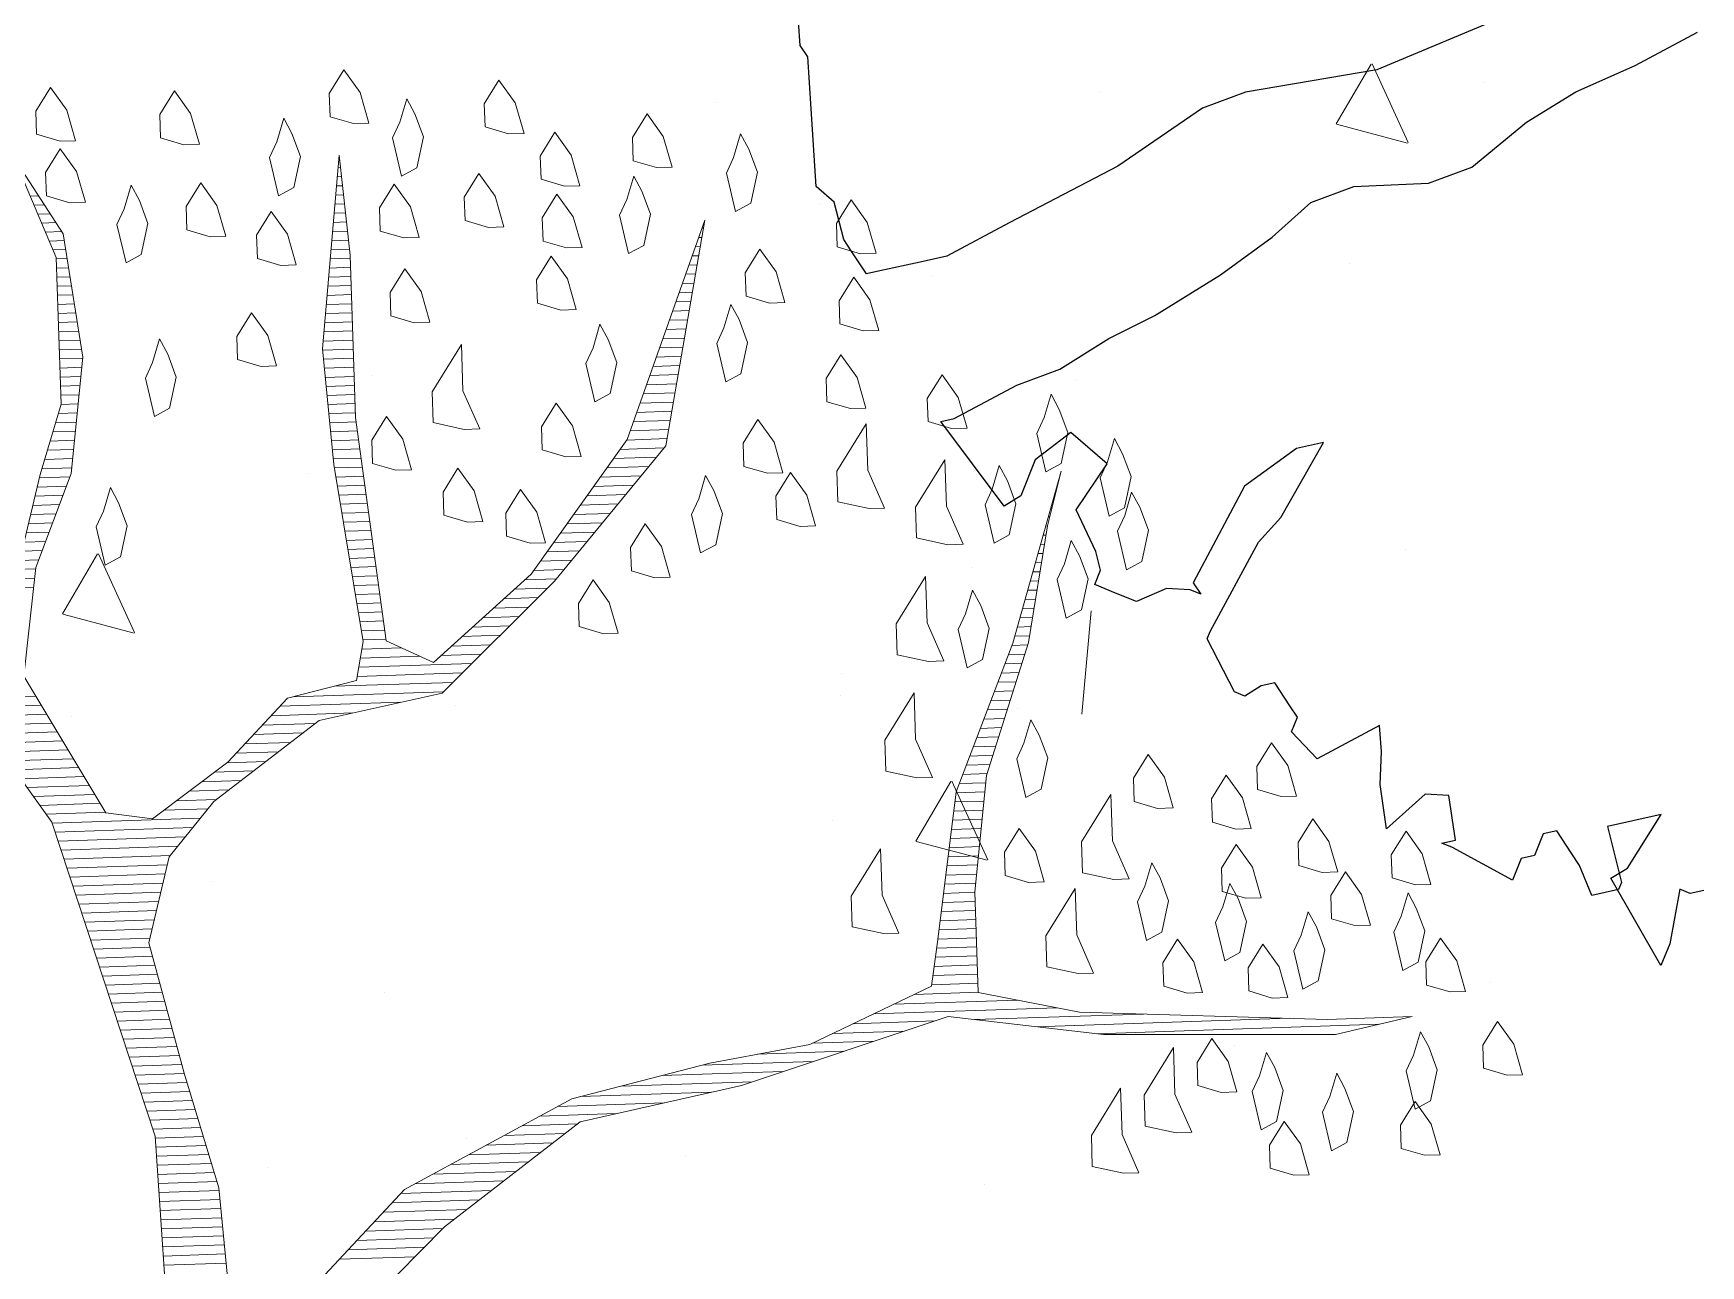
# Model space of a CAD drawing. Header units: millimetres. Extents: x 111 to 1506, y 14 to 566.
# Drawn here: x 207.096 to 208.372, y 112.1 to 113.043 of the extents above; entities that cross this region are included whole.
import ezdxf

# ---------------------------------------------------------------- set-up
doc = ezdxf.new("R2010")
doc.units = ezdxf.units.MM
doc.layers.add('ARBOLES', color=78, linetype='Continuous', lineweight=5)
doc.layers.add('fer', color=8, linetype='Continuous')

# ---------------------------------------------------------------- blocks, each defined once
blk = doc.blocks.new('*X16')
at = {"color": 0}
for p, q in [((17.9321, 17.9), (17.9348, 17.9)), ((17.9333, 17.91), (17.9341, 17.91)), ((17.9309, 17.89), (17.9356, 17.89)), ((17.5929, 17.88), (17.602, 17.88)), ((17.5967, 17.87), (17.608, 17.87)), ((17.9285, 17.87), (17.9371, 17.87)), ((17.9297, 17.88), (17.9364, 17.88)), ((17.6006, 17.86), (17.614, 17.86)), ((17.6044, 17.85), (17.62, 17.85)), ((17.9261, 17.85), (17.9387, 17.85)), ((17.9273, 17.86), (17.9379, 17.86)), ((17.6083, 17.84), (17.626, 17.84)), ((17.6121, 17.83), (17.6285, 17.83)), ((17.9237, 17.83), (17.9402, 17.83)), ((17.9249, 17.84), (17.9395, 17.84)), ((17.616, 17.82), (17.6298, 17.82)), ((17.6191, 17.81), (17.631, 17.81)), ((17.9213, 17.81), (17.9418, 17.81)), ((17.9225, 17.82), (17.941, 17.82)), ((18.3261, 17.81), (18.3296, 17.81)), ((18.33, 17.82), (18.3316, 17.82)), ((17.6191, 17.8), (17.6323, 17.8)), ((17.6191, 17.79), (17.6335, 17.79)), ((17.9189, 17.79), (17.9423, 17.79)), ((17.9201, 17.8), (17.9423, 17.8)), ((18.3182, 17.79), (18.3254, 17.79)), ((18.3221, 17.8), (18.3275, 17.8)), ((17.6191, 17.78), (17.6348, 17.78)), ((17.9177, 17.78), (17.9423, 17.78)), ((18.3143, 17.78), (18.3234, 17.78)), ((17.6191, 17.77), (17.636, 17.77)), ((17.6191, 17.76), (17.6373, 17.76)), ((17.9153, 17.76), (17.9423, 17.76)), ((17.9165, 17.77), (17.9423, 17.77)), ((18.3064, 17.76), (18.3192, 17.76)), ((18.3104, 17.77), (18.3213, 17.77)), ((17.6191, 17.75), (17.6385, 17.75)), ((17.6191, 17.74), (17.6398, 17.74)), ((17.9129, 17.74), (17.9423, 17.74)), ((17.9141, 17.75), (17.9423, 17.75)), ((18.2986, 17.74), (18.3151, 17.74)), ((18.3025, 17.75), (18.3171, 17.75)), ((17.6191, 17.73), (17.641, 17.73)), ((17.6191, 17.72), (17.6423, 17.72)), ((17.9105, 17.72), (17.9423, 17.72)), ((17.9117, 17.73), (17.9423, 17.73)), ((18.2907, 17.72), (18.3109, 17.72)), ((18.2946, 17.73), (18.313, 17.73)), ((17.6191, 17.71), (17.6435, 17.71)), ((17.6191, 17.7), (17.6445, 17.7)), ((17.9083, 17.7), (17.9423, 17.7)), ((17.9093, 17.71), (17.9423, 17.71)), ((18.2829, 17.7), (18.3068, 17.7)), ((18.2868, 17.71), (18.3089, 17.71)), ((17.6191, 17.69), (17.6431, 17.69)), ((17.6191, 17.68), (17.6418, 17.68)), ((17.909, 17.69), (17.9423, 17.69)), ((17.9097, 17.68), (17.9423, 17.68)), ((18.275, 17.68), (18.3027, 17.68)), ((18.2789, 17.69), (18.3047, 17.69)), ((17.6191, 17.67), (17.6405, 17.67)), ((17.9103, 17.67), (17.9423, 17.67)), ((18.2711, 17.67), (18.3006, 17.67)), ((17.619, 17.65), (17.6378, 17.65)), ((17.6191, 17.66), (17.6391, 17.66)), ((17.911, 17.66), (17.9423, 17.66)), ((17.9117, 17.65), (17.9423, 17.65)), ((18.2632, 17.65), (18.2965, 17.65)), ((18.2671, 17.66), (18.2985, 17.66)), ((17.6124, 17.63), (17.6351, 17.63)), ((17.6157, 17.64), (17.6365, 17.64)), ((17.9123, 17.64), (17.9423, 17.64)), ((17.913, 17.63), (17.9423, 17.63)), ((18.2554, 17.63), (18.2923, 17.63)), ((18.2593, 17.64), (18.2944, 17.64)), ((17.6057, 17.61), (17.6325, 17.61)), ((17.6091, 17.62), (17.6338, 17.62)), ((17.9137, 17.62), (17.9428, 17.62)), ((17.9143, 17.61), (17.9438, 17.61)), ((18.2475, 17.61), (18.2882, 17.61)), ((18.2514, 17.62), (18.2903, 17.62)), ((17.5991, 17.59), (17.6298, 17.59)), ((17.6024, 17.6), (17.6311, 17.6)), ((17.915, 17.6), (17.9448, 17.6)), ((17.9157, 17.59), (17.9459, 17.59)), ((18.2394, 17.59), (18.284, 17.59)), ((18.2436, 17.6), (18.2861, 17.6)), ((17.5926, 17.57), (17.6261, 17.57)), ((17.5957, 17.58), (17.6285, 17.58)), ((17.9163, 17.58), (17.9469, 17.58)), ((17.9172, 17.57), (17.9479, 17.57)), ((18.2241, 17.57), (18.2717, 17.57)), ((18.2317, 17.58), (18.2805, 17.58)), ((17.5899, 17.56), (17.6219, 17.56)), ((17.9186, 17.56), (17.949, 17.56)), ((18.2164, 17.56), (18.2628, 17.56)), ((17.5844, 17.54), (17.6136, 17.54)), ((17.5872, 17.55), (17.6178, 17.55)), ((17.9199, 17.55), (17.95, 17.55)), ((17.9212, 17.54), (17.951, 17.54)), ((18.2011, 17.54), (18.2452, 17.54)), ((18.2088, 17.55), (18.254, 17.55)), ((17.579, 17.52), (17.6053, 17.52)), ((17.5817, 17.53), (17.6094, 17.53)), ((17.9225, 17.53), (17.9521, 17.53)), ((17.9238, 17.52), (17.9531, 17.52)), ((18.1858, 17.52), (18.2276, 17.52)), ((18.1935, 17.53), (18.2364, 17.53)), ((18.7099, 17.52), (18.7105, 17.52)), ((18.7131, 17.53), (18.7134, 17.53)), ((17.5735, 17.5), (17.5969, 17.5)), ((17.5762, 17.51), (17.6011, 17.51)), ((17.9251, 17.51), (17.9541, 17.51)), ((17.9264, 17.5), (17.9552, 17.5)), ((18.1706, 17.5), (18.2099, 17.5)), ((18.1782, 17.51), (18.2187, 17.51)), ((18.7035, 17.5), (18.7048, 17.5)), ((18.7067, 17.51), (18.7077, 17.51)), ((17.568, 17.48), (17.5886, 17.48)), ((17.5708, 17.49), (17.5928, 17.49)), ((17.9277, 17.49), (17.9562, 17.49)), ((17.929, 17.48), (17.9572, 17.48)), ((18.1553, 17.48), (18.1923, 17.48)), ((18.1629, 17.49), (18.2011, 17.49)), ((18.6971, 17.48), (18.6991, 17.48)), ((18.7003, 17.49), (18.7019, 17.49)), ((17.5566, 17.46), (17.5834, 17.46)), ((17.5623, 17.47), (17.5849, 17.47)), ((17.9303, 17.47), (17.9583, 17.47)), ((17.9316, 17.46), (17.9593, 17.46)), ((18.14, 17.46), (18.1746, 17.46)), ((18.1476, 17.47), (18.1834, 17.47)), ((18.6908, 17.46), (18.6951, 17.46)), ((18.694, 17.47), (18.6971, 17.47)), ((17.5509, 17.45), (17.582, 17.45)), ((17.9329, 17.45), (17.9604, 17.45)), ((18.1323, 17.45), (18.1658, 17.45)), ((18.6876, 17.45), (18.6931, 17.45)), ((17.9342, 17.44), (17.9614, 17.44)), ((17.9355, 17.43), (17.9624, 17.43)), ((18.1103, 17.43), (18.1467, 17.43)), ((18.1221, 17.44), (18.157, 17.44)), ((18.6812, 17.43), (18.6891, 17.43)), ((18.6844, 17.44), (18.6911, 17.44)), ((17.9368, 17.42), (17.9635, 17.42)), ((17.9381, 17.41), (17.9645, 17.41)), ((18.0867, 17.41), (18.1253, 17.41)), ((18.0985, 17.42), (18.136, 17.42)), ((18.6749, 17.41), (18.6851, 17.41)), ((18.6781, 17.42), (18.6871, 17.42)), ((17.9394, 17.4), (17.9655, 17.4)), ((17.9407, 17.39), (17.9666, 17.39)), ((18.063, 17.39), (18.1038, 17.39)), ((18.0748, 17.4), (18.1146, 17.4)), ((18.6685, 17.39), (18.6811, 17.39)), ((18.6717, 17.4), (18.6831, 17.4)), ((17.9407, 17.37), (17.984, 17.37)), ((17.942, 17.38), (17.9676, 17.38)), ((18.0394, 17.37), (18.0824, 17.37)), ((18.0512, 17.38), (18.0931, 17.38)), ((18.6621, 17.37), (18.6771, 17.37)), ((18.6653, 17.38), (18.6791, 17.38)), ((17.9367, 17.35), (18.061, 17.35)), ((17.9387, 17.36), (18.004, 17.36)), ((18.0276, 17.36), (18.0717, 17.36)), ((18.6555, 17.35), (18.6727, 17.35)), ((18.659, 17.36), (18.6751, 17.36)), ((17.9347, 17.34), (18.0503, 17.34)), ((18.6513, 17.34), (18.6692, 17.34)), ((17.501, 17.33), (17.5807, 17.33)), ((17.5076, 17.32), (17.5862, 17.32)), ((17.8637, 17.32), (18.0288, 17.32)), ((17.9087, 17.33), (18.0396, 17.33)), ((18.6429, 17.32), (18.6621, 17.32)), ((18.6471, 17.33), (18.6656, 17.33)), ((17.5143, 17.31), (17.5918, 17.31)), ((17.521, 17.3), (17.5973, 17.3)), ((17.8387, 17.3), (17.9283, 17.3)), ((17.8487, 17.31), (17.9816, 17.31)), ((18.6345, 17.3), (18.6551, 17.3)), ((18.6387, 17.31), (18.6586, 17.31)), ((17.5276, 17.29), (17.6029, 17.29)), ((17.5343, 17.28), (17.6084, 17.28)), ((17.8187, 17.28), (17.873, 17.28)), ((17.8287, 17.29), (17.887, 17.29)), ((18.626, 17.28), (18.648, 17.28)), ((18.6303, 17.29), (18.6515, 17.29)), ((17.541, 17.27), (17.614, 17.27)), ((17.5476, 17.26), (17.6195, 17.26)), ((17.7987, 17.26), (17.845, 17.26)), ((17.8087, 17.27), (17.859, 17.27)), ((18.6176, 17.26), (18.6409, 17.26)), ((18.6218, 17.27), (18.6445, 17.27)), ((17.5543, 17.25), (17.6251, 17.25)), ((17.561, 17.24), (17.6307, 17.24)), ((17.7741, 17.24), (17.817, 17.24)), ((17.7884, 17.25), (17.831, 17.25)), ((18.6092, 17.24), (18.6339, 17.24)), ((18.6134, 17.25), (18.6374, 17.25)), ((17.5676, 17.23), (17.6362, 17.23)), ((17.7599, 17.23), (17.803, 17.23)), ((18.605, 17.23), (18.6303, 17.23)), ((17.5743, 17.22), (17.6418, 17.22)), ((17.581, 17.21), (17.6473, 17.21)), ((17.7313, 17.21), (17.775, 17.21)), ((17.7456, 17.22), (17.789, 17.22)), ((18.5966, 17.21), (18.6233, 17.21)), ((18.6008, 17.22), (18.6268, 17.22)), ((17.5876, 17.2), (17.6529, 17.2)), ((17.5939, 17.19), (17.7568, 17.19)), ((17.717, 17.2), (17.7653, 17.2)), ((18.5884, 17.19), (18.6202, 17.19)), ((18.5924, 17.2), (18.6215, 17.2)), ((17.5968, 17.18), (17.7482, 17.18)), ((17.5998, 17.17), (17.7396, 17.17)), ((18.5853, 17.17), (18.6175, 17.17)), ((18.5868, 17.18), (18.6189, 17.18)), ((17.6027, 17.16), (17.731, 17.16)), ((17.6056, 17.15), (17.7225, 17.15)), ((18.5821, 17.15), (18.6149, 17.15)), ((18.5837, 17.16), (18.6162, 17.16)), ((17.6085, 17.14), (17.7189, 17.14)), ((17.6115, 17.13), (17.7161, 17.13)), ((18.5789, 17.13), (18.6122, 17.13)), ((18.5805, 17.14), (18.6135, 17.14)), ((17.6144, 17.12), (17.7134, 17.12)), ((18.5774, 17.12), (18.6109, 17.12)), ((17.6173, 17.11), (17.7107, 17.11)), ((17.6203, 17.1), (17.7079, 17.1)), ((18.5742, 17.1), (18.6082, 17.1)), ((18.5758, 17.11), (18.6095, 17.11)), ((17.6232, 17.09), (17.7052, 17.09)), ((17.6261, 17.08), (17.7025, 17.08)), ((18.571, 17.08), (18.6056, 17.08)), ((18.5726, 17.09), (18.6069, 17.09)), ((17.629, 17.07), (17.6998, 17.07)), ((17.632, 17.06), (17.697, 17.06)), ((18.5679, 17.06), (18.6056, 17.06)), ((18.5695, 17.07), (18.6056, 17.07)), ((17.6349, 17.05), (17.6968, 17.05)), ((17.6378, 17.04), (17.6992, 17.04)), ((18.5647, 17.04), (18.6056, 17.04)), ((18.5663, 17.05), (18.6056, 17.05)), ((17.6407, 17.03), (17.7015, 17.03)), ((17.6437, 17.02), (17.7039, 17.02)), ((18.5615, 17.02), (18.6056, 17.02)), ((18.5632, 17.03), (18.6056, 17.03)), ((17.6466, 17.01), (17.7062, 17.01)), ((18.5598, 17.01), (18.6056, 17.01)), ((17.6495, 17), (17.7086, 17)), ((17.6524, 16.99), (17.7109, 16.99)), ((18.5565, 16.99), (18.6056, 16.99)), ((18.5582, 17), (18.6056, 17)), ((17.6554, 16.98), (17.7133, 16.98)), ((17.6583, 16.97), (17.7156, 16.97)), ((18.5353, 16.97), (18.6056, 16.97)), ((18.5548, 16.98), (18.6056, 16.98)), ((17.6612, 16.96), (17.718, 16.96)), ((17.6642, 16.95), (17.7204, 16.95)), ((18.4896, 16.95), (18.6918, 16.95)), ((18.5125, 16.96), (18.6485, 16.96)), ((17.6671, 16.94), (17.7227, 16.94)), ((17.67, 16.93), (17.7251, 16.93)), ((18.4439, 16.93), (18.523, 16.93)), ((18.4668, 16.94), (18.5567, 16.94)), ((18.6009, 16.94), (18.7864, 16.94)), ((18.6675, 16.93), (18.9464, 16.93)), ((17.6729, 16.92), (17.7274, 16.92)), ((17.6759, 16.91), (17.7298, 16.91)), ((18.3608, 16.91), (18.4555, 16.91)), ((18.4211, 16.92), (18.4892, 16.92)), ((18.7342, 16.92), (19.0449, 16.92)), ((17.6788, 16.9), (17.7324, 16.9)), ((18.2995, 16.9), (18.4217, 16.9)), ((17.6817, 16.89), (17.7351, 16.89)), ((17.6846, 16.88), (17.7378, 16.88)), ((18.2095, 16.88), (18.3542, 16.88)), ((18.2545, 16.89), (18.388, 16.89)), ((17.6876, 16.87), (17.7404, 16.87)), ((17.6905, 16.86), (17.7431, 16.86)), ((18.1392, 16.86), (18.2561, 16.86)), ((18.1645, 16.87), (18.3086, 16.87)), ((17.6934, 16.85), (17.7458, 16.85)), ((17.6957, 16.84), (17.7484, 16.84)), ((18.0992, 16.84), (18.1601, 16.84)), ((18.1192, 16.85), (18.2036, 16.85)), ((17.6961, 16.83), (17.7511, 16.83)), ((17.6964, 16.82), (17.7538, 16.82)), ((18.0592, 16.82), (18.1324, 16.82)), ((18.0792, 16.83), (18.1463, 16.83)), ((17.6967, 16.81), (17.7564, 16.81)), ((17.6971, 16.8), (17.7591, 16.8)), ((18.0192, 16.8), (18.1047, 16.8)), ((18.0392, 16.81), (18.1186, 16.81)), ((17.6974, 16.79), (17.7618, 16.79)), ((17.9992, 16.79), (18.0909, 16.79)), ((17.6977, 16.78), (17.7639, 16.78)), ((17.6981, 16.77), (17.7645, 16.77)), ((17.9635, 16.77), (18.0632, 16.77)), ((17.9792, 16.78), (18.0771, 16.78)), ((17.6984, 16.76), (17.7651, 16.76)), ((17.6987, 16.75), (17.7657, 16.75)), ((17.9435, 16.75), (18.0355, 16.75)), ((17.9535, 16.76), (18.0494, 16.76)), ((17.6991, 16.74), (17.7664, 16.74)), ((17.6994, 16.73), (17.767, 16.73)), ((17.9235, 16.73), (18.0084, 16.73)), ((17.9335, 16.74), (18.0217, 16.74)), ((17.6997, 16.72), (17.7676, 16.72)), ((17.7001, 16.71), (17.7682, 16.71)), ((17.9035, 16.71), (17.9873, 16.71)), ((17.9135, 16.72), (17.9979, 16.72)), ((17.7004, 16.7), (17.7689, 16.7)), ((17.8935, 16.7), (17.9768, 16.7))]:
    blk.add_line(p, q, dxfattribs=at)
blk = doc.blocks.new('E1E')
at = {"layer": 'ARBOLES', "ltscale": 0.2}
for p, q in [((95.7346, 58.0534), (95.7346, 58.0534)), ((95.5753, 57.9605), (95.5753, 57.9605)), ((95.3825, 57.8989), (95.3825, 57.8989)), ((95.6956, 57.8639), (95.6956, 57.8639)), ((95.8816, 57.8288), (95.8816, 57.8288)), ((95.1169, 57.82), (95.1169, 57.82)), ((96.0586, 57.7367), (96.0586, 57.7367)), ((96.0916, 57.5886), (96.0336, 57.6433)), ((96.1011, 57.6524), (96.0338, 57.644)), ((96.0922, 57.5891), (96.1014, 57.6522)), ((94.9516, 57.6149), (94.9516, 57.6149)), ((95.7341, 57.5948), (95.7341, 57.5948)), ((95.2942, 57.551), (95.227, 57.5425)), ((95.2854, 57.4877), (95.2946, 57.5508)), ((95.3729, 57.5622), (95.3729, 57.5622)), ((95.2847, 57.4872), (95.2267, 57.5419)), ((94.7552, 57.4724), (94.7552, 57.4724)), ((95.4096, 57.4529), (95.4096, 57.4529)), ((95.9403, 57.448), (95.9403, 57.448)), ((95.4163, 57.4332), (95.4163, 57.4332)), ((95.2543, 57.4023), (95.2543, 57.4023)), ((95.2247, 57.2935), (95.1969, 57.385)), ((95.7535, 57.3323), (95.7535, 57.3323)), ((95.9202, 57.3422), (95.9202, 57.3422)), ((95.0851, 57.311), (95.0851, 57.311)), ((95.3415, 57.2983), (95.3415, 57.2983)), ((96.2526, 57.2622), (96.2526, 57.2622)), ((94.9776, 57.1326), (94.9776, 57.1326)), ((96.0455, 57.1319), (96.0455, 57.1319)), ((95.3165, 57.1024), (95.3165, 57.1024)), ((95.4768, 57.0625), (95.4768, 57.0625)), ((95.5976, 57.0405), (95.5976, 57.0405)), ((95.721, 56.99), (95.721, 56.99)), ((95.1247, 56.908), (95.1247, 56.908)), ((95.3965, 56.8481), (95.3965, 56.8481)), ((95.1744, 56.7297), (95.1164, 56.7844)), ((95.1839, 56.7935), (95.1166, 56.785)), ((95.175, 56.7302), (95.1842, 56.7933)), ((95.072, 56.7062), (95.072, 56.7062))]:
    blk.add_line(p, q, dxfattribs=at)
for points in [[(96.2553, 57.6966), (96.0383, 57.8338), (95.8415, 58.0658), (95.7481, 58.258), (95.9006, 58.3882)], [(95.6347, 58.2152), (95.5632, 58.0431), (95.4838, 57.9065), (95.3588, 57.8196), (95.2064, 57.6894), (95.0676, 57.651), (94.8696, 57.5706), (94.8103, 57.5286), (94.8819, 57.5605), (95.0958, 57.6402), (95.189, 57.6583), (95.2267, 57.5738), (95.2571, 57.4704), (95.2673, 57.3425), (95.2913, 57.2362), (95.2985, 57.1849), (95.2803, 57.3482), (95.2773, 57.495), (95.2418, 57.6273), (95.231, 57.6692), (95.3147, 57.761), (95.3935, 57.8117), (95.499, 57.8898), (95.6102, 58.0251), (95.6715, 58.1849)], [(95.7164, 58.1893), (95.7692, 58.0881), (95.8387, 58.0021), (95.9139, 57.9032), (95.9263, 57.8229), (95.9075, 57.76), (95.8454, 57.6544), (95.75, 57.5886), (95.693, 57.4541), (95.6447, 57.3001), (95.6897, 57.0941), (95.6801, 57.308), (95.7154, 57.4563), (95.7681, 57.5655), (95.8158, 57.5633), (95.9193, 57.3834), (95.9802, 57.2468), (96.0243, 57.1651), (95.9714, 57.3364), (95.9215, 57.4311), (95.8354, 57.572), (95.8274, 57.6074), (95.8801, 57.6465), (95.909, 57.7217), (95.9538, 57.7962), (95.9957, 57.8071), (96.1128, 57.719), (96.1404, 57.6221), (96.1426, 57.5296), (96.173, 57.4262), (96.2324, 57.3279), (96.3004, 57.2803), (96.2302, 57.3504), (96.1752, 57.4739), (96.1686, 57.5412), (96.1563, 57.6214)]]:
    blk.add_lwpolyline(points, dxfattribs=at)
for points in [[(95.0025, 57.7623), (95.0314, 57.7674), (95.0429, 57.7413), (95.0343, 57.6907), (95.0169, 57.7298), (94.9894, 57.7565)], [(94.8565, 57.7051), (94.8789, 57.7072), (94.8876, 57.6877), (94.8832, 57.6624), (94.8616, 57.6761), (94.8435, 57.6993)], [(94.9714, 57.7095), (95.0003, 57.7146), (95.0119, 57.6885), (95.0033, 57.6379), (94.9859, 57.677), (94.9584, 57.7037)], [(94.8529, 57.6255), (94.8536, 57.6414), (94.8326, 57.6711), (94.8225, 57.6588), (94.8276, 57.6299), (94.8428, 57.6132), (94.8551, 57.6031)], [(94.9201, 57.6321), (94.9208, 57.648), (94.8999, 57.6776), (94.8898, 57.6653), (94.8948, 57.6364), (94.91, 57.6198), (94.9223, 57.6097)], [(94.9469, 57.6596), (94.9693, 57.6618), (94.978, 57.6423), (94.9736, 57.6169), (94.9519, 57.6307), (94.9339, 57.6538)], [(94.7517, 57.6428), (94.7741, 57.645), (94.7828, 57.6255), (94.7785, 57.6002), (94.7568, 57.6139), (94.7387, 57.637)], [(95.2902, 57.641), (95.3192, 57.6461), (95.3307, 57.6201), (95.3221, 57.5695), (95.3047, 57.6085), (95.2772, 57.6352)], [(95.1103, 57.6076), (95.1392, 57.6127), (95.1508, 57.5867), (95.1421, 57.5361), (95.1248, 57.5751), (95.0973, 57.6019)], [(94.7959, 57.5612), (94.7966, 57.5771), (94.7756, 57.6067), (94.7655, 57.5944), (94.7705, 57.5655), (94.7857, 57.5489), (94.798, 57.5388)], [(96.1021, 57.5505), (96.1028, 57.5664), (96.0818, 57.596), (96.0717, 57.5837), (96.0768, 57.5548), (96.092, 57.5382), (96.1043, 57.5281)], [(95.0105, 57.5866), (95.0329, 57.5888), (95.0416, 57.5693), (95.0373, 57.544), (95.0156, 57.5577), (94.9975, 57.5808)], [(94.9361, 57.5613), (94.9585, 57.5634), (94.9672, 57.5439), (94.9629, 57.5186), (94.9412, 57.5323), (94.9231, 57.5555)], [(94.7091, 57.5459), (94.7315, 57.5481), (94.7402, 57.5286), (94.7359, 57.5033), (94.7142, 57.517), (94.6961, 57.5401)], [(95.0836, 57.51), (95.0843, 57.5259), (95.0633, 57.5556), (95.0532, 57.5433), (95.0583, 57.5144), (95.0735, 57.4977), (95.0858, 57.4876)], [(95.1841, 57.547), (95.2065, 57.5492), (95.2151, 57.5296), (95.2108, 57.5043), (95.1891, 57.5181), (95.171, 57.5412)], [(94.9332, 57.4976), (94.934, 57.5135), (94.913, 57.5432), (94.9029, 57.5309), (94.9079, 57.502), (94.9231, 57.4853), (94.9354, 57.4752)], [(95.0099, 57.5006), (95.0106, 57.5165), (94.9896, 57.5461), (94.9795, 57.5338), (94.9846, 57.5049), (94.9998, 57.4883), (95.0121, 57.4782)], [(95.1125, 57.5151), (95.1414, 57.5202), (95.153, 57.4942), (95.1444, 57.4436), (95.127, 57.4826), (95.0995, 57.5093)], [(95.3157, 57.4965), (95.3446, 57.5015), (95.3561, 57.4755), (95.3475, 57.4249), (95.3301, 57.4639), (95.3026, 57.4907)], [(94.7865, 57.4946), (94.8089, 57.4968), (94.8176, 57.4773), (94.8133, 57.452), (94.7916, 57.4657), (94.7735, 57.4889)], [(94.8545, 57.447), (94.8552, 57.4629), (94.8342, 57.4925), (94.8241, 57.4802), (94.8292, 57.4513), (94.8444, 57.4347), (94.8567, 57.4246)], [(94.9933, 57.4854), (95.0157, 57.4876), (95.0243, 57.4681), (95.02, 57.4428), (94.9983, 57.4565), (94.9802, 57.4796)], [(94.8906, 57.4709), (94.913, 57.4731), (94.9217, 57.4535), (94.9174, 57.4282), (94.8957, 57.442), (94.8776, 57.4651)], [(95.2362, 57.4299), (95.2369, 57.4458), (95.2159, 57.4754), (95.2058, 57.4631), (95.2109, 57.4342), (95.2261, 57.4176), (95.2384, 57.4075)], [(95.6337, 57.4822), (95.6561, 57.4844), (95.6648, 57.4649), (95.6605, 57.4396), (95.6388, 57.4533), (95.6207, 57.4764)], [(95.0996, 57.4392), (95.122, 57.4414), (95.1306, 57.4219), (95.1263, 57.3966), (95.1046, 57.4103), (95.0865, 57.4334)], [(96.1116, 57.4067), (96.1123, 57.4226), (96.0913, 57.4522), (96.0812, 57.4399), (96.0863, 57.411), (96.1015, 57.3944), (96.1138, 57.3842)], [(94.9369, 57.4369), (94.9593, 57.4391), (94.968, 57.4196), (94.9637, 57.3943), (94.942, 57.408), (94.9239, 57.4311)], [(95.0258, 57.4298), (95.0482, 57.4319), (95.0569, 57.4124), (95.0526, 57.3871), (95.0309, 57.4008), (95.0128, 57.424)], [(95.727, 57.4302), (95.7494, 57.4324), (95.7581, 57.4129), (95.7538, 57.3876), (95.7321, 57.4013), (95.714, 57.4245)], [(95.7877, 57.4339), (95.8102, 57.4361), (95.8188, 57.4166), (95.8145, 57.3913), (95.7928, 57.405), (95.7747, 57.4281)], [(94.8531, 57.4152), (94.8755, 57.4174), (94.8842, 57.3978), (94.8798, 57.3725), (94.8581, 57.3863), (94.8401, 57.4094)], [(95.6085, 57.4164), (95.6309, 57.4186), (95.6396, 57.3991), (95.6353, 57.3738), (95.6136, 57.3875), (95.5955, 57.4106)], [(95.8666, 57.4144), (95.889, 57.4166), (95.8976, 57.3971), (95.8933, 57.3718), (95.8716, 57.3855), (95.8535, 57.4086)], [(95.3461, 57.3931), (95.375, 57.3982), (95.3866, 57.3722), (95.3779, 57.3216), (95.3606, 57.3606), (95.3331, 57.3873)], [(94.9984, 57.3864), (95.0208, 57.3885), (95.0295, 57.369), (95.0252, 57.3437), (95.0035, 57.3575), (94.9854, 57.3806)], [(95.3309, 57.3396), (95.3317, 57.3555), (95.3107, 57.3851), (95.3006, 57.3728), (95.3056, 57.3439), (95.3208, 57.3273), (95.3331, 57.3172)], [(95.5984, 57.334), (95.5991, 57.3499), (95.5781, 57.3795), (95.568, 57.3672), (95.5731, 57.3383), (95.5883, 57.3217), (95.6006, 57.3116)], [(96.0177, 57.3726), (96.0401, 57.3748), (96.0488, 57.3553), (96.0444, 57.33), (96.0227, 57.3437), (96.0047, 57.3668)], [(95.8225, 57.3559), (95.8514, 57.3609), (95.863, 57.3349), (95.8544, 57.2843), (95.837, 57.3233), (95.8095, 57.3501)], [(95.7264, 57.3442), (95.7488, 57.3464), (95.7575, 57.3269), (95.7531, 57.3016), (95.7314, 57.3153), (95.7134, 57.3384)], [(95.5023, 57.3224), (95.5247, 57.3246), (95.5334, 57.305), (95.5291, 57.2797), (95.5074, 57.2935), (95.4893, 57.3166)], [(96.1891, 57.2853), (96.1898, 57.3012), (96.1688, 57.3308), (96.1587, 57.3185), (96.1637, 57.2896), (96.1789, 57.273), (96.1912, 57.2629)], [(95.2638, 57.2629), (95.2645, 57.2788), (95.2435, 57.3085), (95.2334, 57.2962), (95.2385, 57.2673), (95.2537, 57.2506), (95.266, 57.2405)], [(96.2375, 57.299), (96.2599, 57.3012), (96.2686, 57.2817), (96.2643, 57.2564), (96.2426, 57.2701), (96.2245, 57.2932)], [(95.37, 57.2869), (95.3989, 57.2919), (95.4105, 57.2659), (95.4019, 57.2153), (95.3845, 57.2543), (95.357, 57.2811)], [(95.4495, 57.2833), (95.4785, 57.2884), (95.49, 57.2624), (95.4814, 57.2118), (95.464, 57.2508), (95.4365, 57.2775)], [(95.5486, 57.2884), (95.571, 57.2906), (95.5797, 57.2711), (95.5753, 57.2458), (95.5537, 57.2595), (95.5356, 57.2826)], [(95.7409, 57.2416), (95.7416, 57.2575), (95.7206, 57.2871), (95.7105, 57.2748), (95.7156, 57.2459), (95.7308, 57.2293), (95.7431, 57.2192)], [(95.9021, 57.2822), (95.9245, 57.2844), (95.9332, 57.2648), (95.9288, 57.2395), (95.9071, 57.2533), (95.8891, 57.2764)], [(96.0358, 57.2794), (96.0582, 57.2816), (96.0669, 57.262), (96.0626, 57.2367), (96.0409, 57.2505), (96.0228, 57.2736)], [(96.1059, 57.2794), (96.1283, 57.2816), (96.137, 57.2621), (96.1327, 57.2368), (96.111, 57.2505), (96.0929, 57.2736)], [(95.3513, 57.224), (95.352, 57.2399), (95.331, 57.2695), (95.3209, 57.2572), (95.326, 57.2283), (95.3412, 57.2117), (95.3535, 57.2015)], [(95.2291, 57.2007), (95.2298, 57.2166), (95.2088, 57.2463), (95.1987, 57.234), (95.2038, 57.2051), (95.219, 57.1884), (95.2313, 57.1783)], [(96.2671, 57.2499), (96.2896, 57.2521), (96.2982, 57.2326), (96.2939, 57.2073), (96.2722, 57.221), (96.2541, 57.2441)], [(95.6361, 57.1793), (95.6368, 57.1952), (95.6158, 57.2249), (95.6057, 57.2126), (95.6108, 57.1837), (95.626, 57.167), (95.6383, 57.1569)], [(95.7814, 57.2206), (95.8038, 57.2228), (95.8125, 57.2033), (95.8082, 57.178), (95.7865, 57.1917), (95.7684, 57.2149)], [(95.9404, 57.2135), (95.9628, 57.2157), (95.9715, 57.1962), (95.9672, 57.1709), (95.9455, 57.1846), (95.9274, 57.2077)], [(96.0821, 57.1753), (96.0829, 57.1912), (96.0619, 57.2208), (96.0518, 57.2085), (96.0568, 57.1796), (96.072, 57.163), (96.0843, 57.1529)], [(96.1602, 57.2101), (96.1826, 57.2122), (96.1913, 57.1927), (96.187, 57.1674), (96.1653, 57.1812), (96.1472, 57.2043)], [(95.2624, 57.161), (95.2631, 57.1769), (95.2421, 57.2065), (95.232, 57.1942), (95.2371, 57.1653), (95.2523, 57.1487), (95.2646, 57.1386)], [(95.5002, 57.2045), (95.5226, 57.2067), (95.5313, 57.1872), (95.527, 57.1619), (95.5053, 57.1756), (95.4872, 57.1988)], [(95.3318, 57.1451), (95.3325, 57.1611), (95.3115, 57.1907), (95.3014, 57.1784), (95.3065, 57.1495), (95.3217, 57.1329), (95.334, 57.1227)], [(95.407, 57.1864), (95.4294, 57.1886), (95.4381, 57.1691), (95.4337, 57.1438), (95.412, 57.1575), (95.3939, 57.1806)], [(95.7981, 57.1657), (95.8205, 57.1679), (95.8292, 57.1484), (95.8248, 57.1231), (95.8031, 57.1368), (95.785, 57.1599)], [(95.8718, 57.1752), (95.8942, 57.1773), (95.9029, 57.1578), (95.8986, 57.1325), (95.8769, 57.1463), (95.8588, 57.1694)], [(95.7634, 57.1035), (95.7641, 57.1194), (95.7431, 57.149), (95.733, 57.1368), (95.7381, 57.1078), (95.7533, 57.0912), (95.7656, 57.0811)], [(95.9839, 57.116), (95.9846, 57.1319), (95.9636, 57.1615), (95.9535, 57.1492), (95.9586, 57.1203), (95.9738, 57.1037), (95.9861, 57.0936)], [(95.5162, 57.1337), (95.5386, 57.1359), (95.5472, 57.1164), (95.5429, 57.0911), (95.5212, 57.1048), (95.5031, 57.1279)], [(95.6058, 57.1424), (95.6282, 57.1446), (95.6369, 57.1251), (95.6326, 57.0998), (95.6109, 57.1135), (95.5928, 57.1367)], [(96.0229, 57.1333), (96.0453, 57.1355), (96.054, 57.116), (96.0497, 57.0907), (96.028, 57.1044), (96.0099, 57.1275)], [(95.8212, 57.1137), (95.8436, 57.1159), (95.8523, 57.0964), (95.848, 57.071), (95.8263, 57.0848), (95.8082, 57.1079)], [(95.887, 57.0884), (95.9094, 57.0906), (95.9181, 57.0711), (95.9138, 57.0458), (95.8921, 57.0595), (95.874, 57.0826)], [(95.6868, 57.0305), (95.6875, 57.0464), (95.6666, 57.076), (95.6564, 57.0637), (95.6615, 57.0348), (95.6767, 57.0182), (95.689, 57.008)], [(95.5451, 57.0687), (95.5675, 57.0709), (95.5762, 57.0513), (95.5719, 57.026), (95.5502, 57.0398), (95.5321, 57.0629)], [(95.749, 57.0659), (95.7714, 57.0681), (95.7801, 57.0486), (95.7757, 57.0233), (95.7541, 57.037), (95.736, 57.0601)]]:
    blk.add_lwpolyline(points, close=True, dxfattribs=at)
at = {"layer": 'ARBOLES', "ltscale": 0.2, "xscale": 0.8372139817761642, "yscale": 0.8372139817761642, "zscale": 0.8372139817761642, "rotation": 204.0028523145856}
blk.add_blockref('*X16', (103.6395, 76.9735), dxfattribs=at)
blk = doc.blocks.new('tr')
at = {"layer": 'fer', "color": 97}
for p, q in [((1379.6158, 206.0068), (1379.6218, 205.9981)), ((1379.6158, 206.0068), (1379.6218, 205.9981)), ((1379.6218, 205.9895), (1379.6634, 205.9981)), ((1379.6218, 205.9981), (1379.6218, 205.9895)), ((1379.6218, 205.9895), (1379.6634, 205.9981)), ((1379.6218, 205.9981), (1379.6218, 205.9895)), ((1379.6813, 205.9981), (1379.6337, 205.9375)), ((1379.6813, 205.9981), (1379.6337, 205.9375)), ((1379.6634, 205.9981), (1379.6813, 205.9981)), ((1379.6634, 205.9981), (1379.6813, 205.9981)), ((1379.5741, 205.9548), (1379.598, 205.9202)), ((1379.6218, 205.9462), (1379.5741, 205.9548)), ((1379.5741, 205.9548), (1379.598, 205.9202)), ((1379.6218, 205.9462), (1379.5741, 205.9548)), ((1379.598, 205.9202), (1379.6337, 205.9462)), ((1379.598, 205.9202), (1379.6337, 205.9462)), ((1379.6337, 205.9375), (1379.6218, 205.9462)), ((1379.6337, 205.9375), (1379.6218, 205.9462)), ((1379.6337, 205.9462), (1379.6396, 205.9462)), ((1379.6337, 205.9462), (1379.6396, 205.9462)), ((1379.6396, 205.9462), (1379.6515, 205.9288)), ((1379.6396, 205.9462), (1379.6515, 205.9288)), ((1379.6515, 205.9288), (1379.6337, 205.9115)), ((1379.6515, 205.9288), (1379.6337, 205.9115)), ((1379.6337, 205.9115), (1379.6277, 205.9028)), ((1379.6337, 205.9115), (1379.6277, 205.9028)), ((1379.6337, 205.9115), (1379.6337, 205.9115)), ((1379.6337, 205.9115), (1379.6337, 205.9115)), ((1379.6277, 205.9028), (1379.6158, 205.8855)), ((1379.6277, 205.9028), (1379.6158, 205.8855)), ((1379.6158, 205.8855), (1379.6218, 205.8768)), ((1379.6158, 205.8855), (1379.6218, 205.8768)), ((1379.6218, 205.8768), (1379.6396, 205.8768)), ((1379.6218, 205.8768), (1379.6396, 205.8768)), ((1379.6396, 205.8768), (1379.6456, 205.8682)), ((1379.6396, 205.8768), (1379.6456, 205.8682)), ((1379.6456, 205.8682), (1379.6634, 205.8682)), ((1379.6456, 205.8682), (1379.6456, 205.8682)), ((1379.6456, 205.8682), (1379.6634, 205.8682)), ((1379.6456, 205.8682), (1379.6456, 205.8682)), ((1379.6634, 205.8682), (1379.6575, 205.8162)), ((1379.6634, 205.8682), (1379.6575, 205.8162)), ((1379.6515, 205.8162), (1379.6218, 205.7988)), ((1379.6515, 205.8162), (1379.6218, 205.7988)), ((1379.6575, 205.8075), (1379.6515, 205.8162)), ((1379.6575, 205.8075), (1379.6515, 205.8162)), ((1379.6575, 205.8162), (1379.6575, 205.8075)), ((1379.6575, 205.8162), (1379.6575, 205.8075)), ((1379.6218, 205.7988), (1379.6277, 205.7815)), ((1379.6218, 205.7988), (1379.6277, 205.7815)), ((1379.6277, 205.7815), (1379.6634, 205.7642)), ((1379.6277, 205.7815), (1379.6634, 205.7642)), ((1379.6634, 205.7642), (1379.6337, 205.7468)), ((1379.6634, 205.7642), (1379.6337, 205.7468)), ((1379.6634, 205.7642), (1379.6634, 205.7642)), ((1379.6634, 205.7642), (1379.6634, 205.7642)), ((1379.0505, 205.7208), (1379.0088, 205.7555)), ((1379.0505, 205.7208), (1379.0088, 205.7555)), ((1379.6099, 205.7382), (1379.592, 205.7295)), ((1379.6099, 205.7382), (1379.592, 205.7295)), ((1379.6337, 205.7468), (1379.6099, 205.7382)), ((1379.6337, 205.7468), (1379.6099, 205.7382)), ((1379.592, 205.7295), (1379.6337, 205.6948)), ((1379.592, 205.7295), (1379.6337, 205.6948)), ((1379.0862, 205.6862), (1379.0505, 205.7208)), ((1379.0862, 205.6862), (1379.0505, 205.7208)), ((1379.1219, 205.6602), (1379.0862, 205.6862)), ((1379.1219, 205.6602), (1379.0862, 205.6862)), ((1379.6337, 205.6948), (1379.6218, 205.6688)), ((1379.6337, 205.6948), (1379.6218, 205.6688)), ((1379.6337, 205.6948), (1379.6337, 205.6948)), ((1379.6337, 205.6948), (1379.6337, 205.6948)), ((1379.6099, 205.6688), (1379.6039, 205.6602)), ((1379.6099, 205.6688), (1379.6039, 205.6602)), ((1379.6158, 205.6688), (1379.6099, 205.6688)), ((1379.6158, 205.6688), (1379.6099, 205.6688)), ((1379.6218, 205.6688), (1379.6158, 205.6688)), ((1379.6218, 205.6688), (1379.6158, 205.6688)), ((1379.1695, 205.6342), (1379.1219, 205.6602)), ((1379.1695, 205.6342), (1379.1219, 205.6602)), ((1379.6039, 205.6602), (1379.592, 205.6429)), ((1379.6039, 205.6602), (1379.592, 205.6429)), ((1379.592, 205.6429), (1379.598, 205.6342)), ((1379.592, 205.6429), (1379.598, 205.6342)), ((1379.1933, 205.6082), (1379.1695, 205.6342)), ((1379.1933, 205.6082), (1379.1695, 205.6342)), ((1379.598, 205.6342), (1379.6099, 205.6255)), ((1379.598, 205.6342), (1379.6099, 205.6255)), ((1379.6099, 205.6255), (1379.6099, 205.6169)), ((1379.6099, 205.6255), (1379.6099, 205.6169)), ((1379.0505, 205.6169), (1379.1278, 205.5389)), ((1379.0505, 205.6169), (1379.1278, 205.5389)), ((1379.6099, 205.6169), (1379.5801, 205.5822)), ((1379.6099, 205.6169), (1379.5801, 205.5822)), ((1379.2171, 205.5562), (1379.1933, 205.6082)), ((1379.2171, 205.5562), (1379.1933, 205.6082)), ((1379.4075, 205.6082), (1379.4194, 205.5909)), ((1379.473, 205.5995), (1379.4075, 205.6082)), ((1379.4075, 205.6082), (1379.4194, 205.5909)), ((1379.473, 205.5995), (1379.4075, 205.6082)), ((1379.4968, 205.5909), (1379.473, 205.5995)), ((1379.4968, 205.5909), (1379.473, 205.5995)), ((1379.4194, 205.5909), (1379.4611, 205.5649)), ((1379.4194, 205.5909), (1379.4611, 205.5649)), ((1379.5741, 205.5822), (1379.4968, 205.5909)), ((1379.5741, 205.5822), (1379.4968, 205.5909)), ((1379.5801, 205.5822), (1379.5741, 205.5822)), ((1379.5801, 205.5822), (1379.5741, 205.5822)), ((1379.4611, 205.5649), (1379.5444, 205.5562)), ((1379.4611, 205.5649), (1379.5444, 205.5562)), ((1379.5444, 205.5562), (1379.5503, 205.5649)), ((1379.5444, 205.5562), (1379.5503, 205.5649)), ((1379.5503, 205.5649), (1379.5503, 205.5562)), ((1379.5503, 205.5649), (1379.5503, 205.5562)), ((1379.2409, 205.5302), (1379.2171, 205.5562)), ((1379.2409, 205.5302), (1379.2171, 205.5562)), ((1379.5503, 205.5562), (1379.5563, 205.5389)), ((1379.5503, 205.5562), (1379.5563, 205.5389)), ((1379.1278, 205.5389), (1379.1814, 205.4522)), ((1379.1278, 205.5389), (1379.1814, 205.4522)), ((1379.5563, 205.5389), (1379.5741, 205.5215)), ((1379.5563, 205.5389), (1379.5741, 205.5215)), ((1379.2766, 205.5129), (1379.2409, 205.5302)), ((1379.2766, 205.5129), (1379.2409, 205.5302)), ((1379.5741, 205.5215), (1379.5741, 205.5042)), ((1379.5741, 205.5215), (1379.5741, 205.5042)), ((1379.3182, 205.4869), (1379.2766, 205.5129)), ((1379.3182, 205.4869), (1379.2766, 205.5129)), ((1379.5741, 205.5042), (1379.5741, 205.4869)), ((1379.5741, 205.5042), (1379.5741, 205.4869)), ((1379.3659, 205.4522), (1379.3182, 205.4869)), ((1379.3659, 205.4522), (1379.3182, 205.4869)), ((1379.5622, 205.4869), (1379.5503, 205.4782)), ((1379.5622, 205.4869), (1379.5503, 205.4782)), ((1379.5741, 205.4869), (1379.5622, 205.4869)), ((1379.5741, 205.4869), (1379.5622, 205.4869)), ((1379.5503, 205.4782), (1379.5265, 205.4522)), ((1379.5503, 205.4782), (1379.5265, 205.4522)), ((1379.5503, 205.4782), (1379.5503, 205.4782)), ((1379.5503, 205.4782), (1379.5503, 205.4782)), ((1379.4849, 205.4609), (1379.473, 205.4262)), ((1379.4849, 205.4609), (1379.473, 205.4262)), ((1379.5265, 205.4522), (1379.4849, 205.4609)), ((1379.5265, 205.4522), (1379.4849, 205.4609)), ((1379.1814, 205.4522), (1379.2052, 205.4262)), ((1379.1814, 205.4522), (1379.2052, 205.4262)), ((1379.3956, 205.4262), (1379.3659, 205.4522)), ((1379.3956, 205.4262), (1379.3659, 205.4522)), ((1379.2052, 205.4262), (1379.2706, 205.3829)), ((1379.2052, 205.4262), (1379.2706, 205.3829)), ((1379.4313, 205.4002), (1379.3956, 205.4262)), ((1379.4313, 205.4002), (1379.3956, 205.4262)), ((1379.473, 205.4262), (1379.5027, 205.4089)), ((1379.473, 205.4262), (1379.5027, 205.4089)), ((1379.5027, 205.4089), (1379.5325, 205.4089)), ((1379.5027, 205.4089), (1379.5325, 205.4089)), ((1379.5325, 205.4089), (1379.5444, 205.4002)), ((1379.5325, 205.4089), (1379.5444, 205.4002)), ((1379.4551, 205.3742), (1379.4313, 205.4002)), ((1379.4551, 205.3742), (1379.4313, 205.4002)), ((1379.5444, 205.4002), (1379.5027, 205.3309)), ((1379.5444, 205.4002), (1379.5027, 205.3309)), ((1379.2706, 205.3829), (1379.3421, 205.3222)), ((1379.2706, 205.3829), (1379.3421, 205.3222)), ((1379.4968, 205.3396), (1379.4551, 205.3742)), ((1379.4968, 205.3396), (1379.4551, 205.3742)), ((1379.5027, 205.3309), (1379.4968, 205.3396)), ((1379.5027, 205.3309), (1379.4968, 205.3396)), ((1379.3421, 205.3222), (1379.3837, 205.2876)), ((1379.3421, 205.3222), (1379.3837, 205.2876)), ((1379.3837, 205.2876), (1379.3956, 205.2702)), ((1379.3837, 205.2876), (1379.3956, 205.2702)), ((1379.3956, 205.2702), (1379.4135, 205.2442)), ((1379.3956, 205.2702), (1379.4135, 205.2442)), ((1379.4135, 205.2442), (1379.4194, 205.2356)), ((1379.4135, 205.2442), (1379.4135, 205.2442)), ((1379.4135, 205.2442), (1379.4194, 205.2356)), ((1379.4135, 205.2442), (1379.4135, 205.2442)), ((1379.4194, 205.2356), (1379.4075, 205.2182)), ((1379.4194, 205.2356), (1379.4075, 205.2182)), ((1379.4075, 205.2182), (1379.4016, 205.2096)), ((1379.4075, 205.2182), (1379.4016, 205.2096)), ((1379.4016, 205.2096), (1379.3778, 205.1922)), ((1379.4016, 205.2096), (1379.3778, 205.1922)), ((1379.3778, 205.1922), (1379.3718, 205.1749)), ((1379.3778, 205.1922), (1379.3718, 205.1749)), ((1379.3778, 205.1922), (1379.3778, 205.1922)), ((1379.3778, 205.1922), (1379.3778, 205.1922)), ((1379.3778, 205.1922), (1379.3778, 205.1922)), ((1379.3778, 205.1922), (1379.3778, 205.1922)), ((1379.3718, 205.1749), (1379.3182, 205.1489)), ((1379.3718, 205.1749), (1379.3182, 205.1489)), ((1379.3182, 205.1489), (1379.2825, 205.1316)), ((1379.3182, 205.1489), (1379.2825, 205.1316)), ((1379.3182, 205.1489), (1379.3182, 205.1489)), ((1379.3182, 205.1489), (1379.3182, 205.1489)), ((1379.2825, 205.1316), (1379.2766, 205.1229)), ((1379.2825, 205.1316), (1379.2766, 205.1229)), ((1379.2766, 205.1229), (1379.2409, 205.1056)), ((1379.2766, 205.1229), (1379.2409, 205.1056))]:
    blk.add_line(p, q, dxfattribs=at)

msp = doc.modelspace()

# ---------------------------------------------------------------- block references
at = {"lineweight": 100, "rotation": 247.9147716791316}
msp.add_blockref('tr', (536.19833, 1468.2298), dxfattribs=at)
at = {"layer": 'ARBOLES', "color": 0, "xscale": 0.8310831642732954, "yscale": 0.8310831642732954, "zscale": 0.8310831642732954, "rotation": 157.9147716791316}
msp.add_blockref('E1E', (299.14104, 126.96763), dxfattribs=at)

doc.saveas('drawing.dxf')
